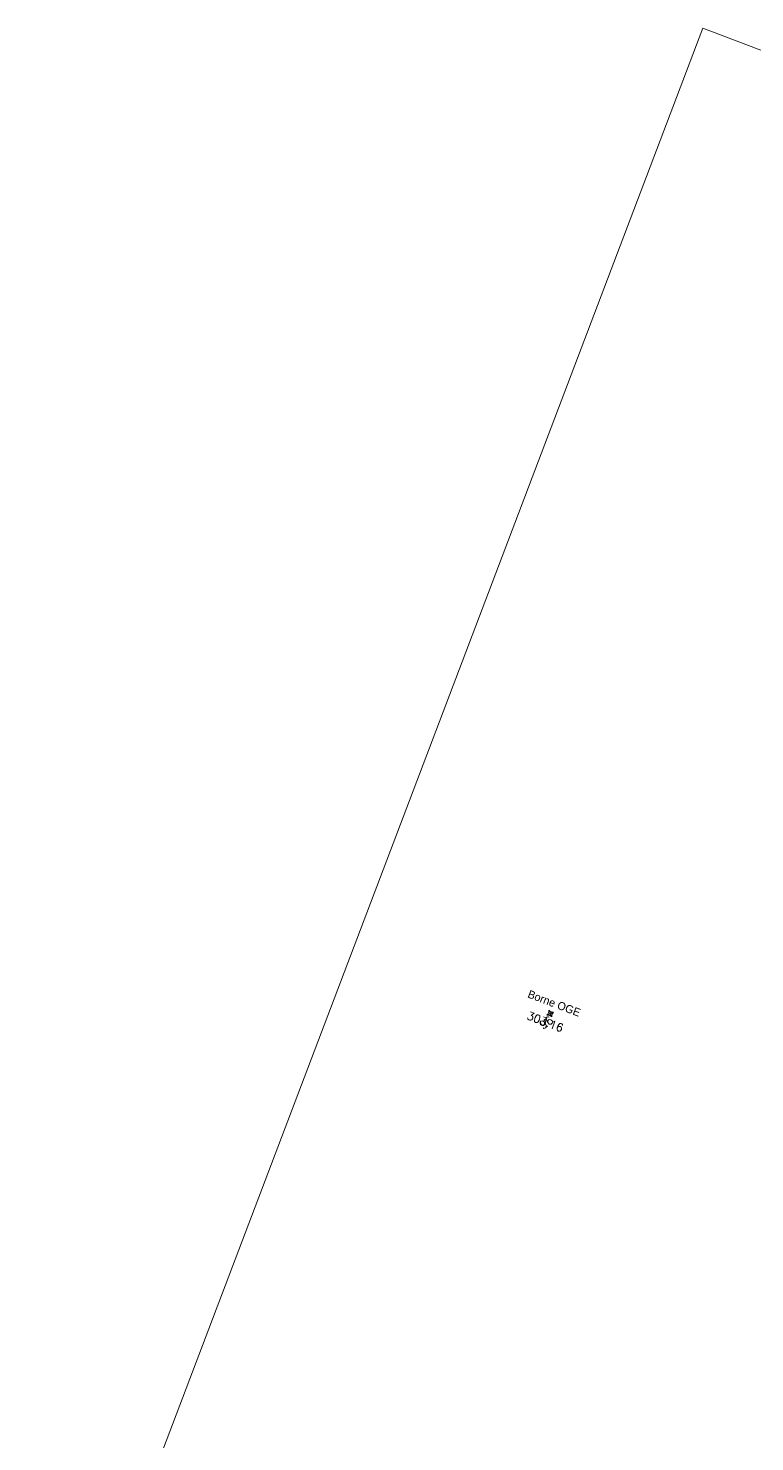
# Model space of a CAD drawing. Header units: metres. Extents: x 1851427 to 1852022, y 5183007 to 5183309.
# Drawn here: x 1851426.7 to 1851481.2, y 5183202.9 to 5183308.9 of the extents above; entities that cross this region are included whole.
import ezdxf
from ezdxf.enums import TextEntityAlignment as Align

# ---------------------------------------------------------------- set-up
doc = ezdxf.new("R2010")
doc.units = ezdxf.units.M
doc.header["$LTSCALE"] = 2.5
doc.header["$PDMODE"] = 35
doc.header["$PDSIZE"] = 0.03
doc.layers.get('0').update_dxf_attribs({"linetype": 'CONTINUOUS', "lineweight": 30})
doc.layers.add('CADRE', color=7, linetype='CONTINUOUS', lineweight=13, true_color=0x285a87)
doc.layers.add('N', color=1, linetype='CONTINUOUS', plot=False)
for name, color, linetype, lineweight in [('P', 7, 'CONTINUOUS', 50), ('PAR_REP', 6, 'CONTINUOUS', 15), ('Z', 7, 'CONTINUOUS', 9)]:
    doc.layers.add(name, color=color, linetype=linetype, lineweight=lineweight)
doc.styles.add('_ECRITURE', font='')
doc.styles.add('SIMPLEX', font='SIMPLEX.SHX', dxfattribs={"oblique": 27})
doc.styles.get("Standard").update_dxf_attribs({"font": 'Arial.ttf'})
doc.styles.get('_ECRITURE').set_extended_font_data('NewsGoth BT')

# ---------------------------------------------------------------- blocks, each defined once
blk = doc.blocks.new('TCPOINT')
blk.add_point((0, 0))
at = {"layer": 'N'}
blk.add_attdef('MAT', (0.2, 0.2), '', height=0.34, dxfattribs=at)
at = {"layer": 'Z', "style": 'SIMPLEX'}
blk.add_attdef('ALT', (0.2, -0.54), '', height=0.34, dxfattribs=at)
blk = doc.blocks.new('*U44')
at = {"layer": 'PAR_REP'}
for radius in [0.15, 0.04]:
    blk.add_circle((0, 0), radius, dxfattribs=at)
for centre, start, end in [((-0.61, 0), 335.1326, 24.8674), ((0, 0.61), 245.1326, 294.8674), ((0.61, 0), 155.1326, 204.8674), ((0, -0.61), 65.1326, 114.8674)]:
    blk.add_arc(centre, 0.458, start, end, dxfattribs=at)
at = {"layer": 'PAR_REP', "style": '_ECRITURE'}
blk.add_text('Borne OGE', height=0.6, dxfattribs=at).set_placement((-2.07, 0.53))

msp = doc.modelspace()

# ---------------------------------------------------------------- linework, layer by layer
at = {"layer": 'CADRE'}
msp.add_lwpolyline([(1851477.29, 5183308.87), (1851615.887, 5183256.249), (1851565.308, 5183123.028), (1851426.711, 5183175.648)], close=True, dxfattribs=at)

# ---------------------------------------------------------------- block references
at = {"layer": 'P'}
ref = msp.add_blockref('TCPOINT', (1851465.842, 5183234.972, 303.16), dxfattribs=dict(at, rotation=212.5130430288477))
ref.add_attrib('MAT', '96', (1851465.812, 5183234.834, 303.16), dxfattribs={"layer": 'N', "height": 0.6, "rotation": 212.51304, "style": 'SIMPLEX'})
ref.add_attrib('ALT', '303.16', dxfattribs={"layer": 'Z', "height": 0.6, "rotation": 339.20997, "style": 'SIMPLEX'}).set_placement((1851464.248, 5183235.142, 303.16), align=Align.TOP_LEFT)
at = {"layer": 'PAR_REP', "rotation": 339.2099677791049}
msp.add_blockref('*U44', (1851465.842, 5183234.972), dxfattribs=at)

doc.saveas('drawing.dxf')
